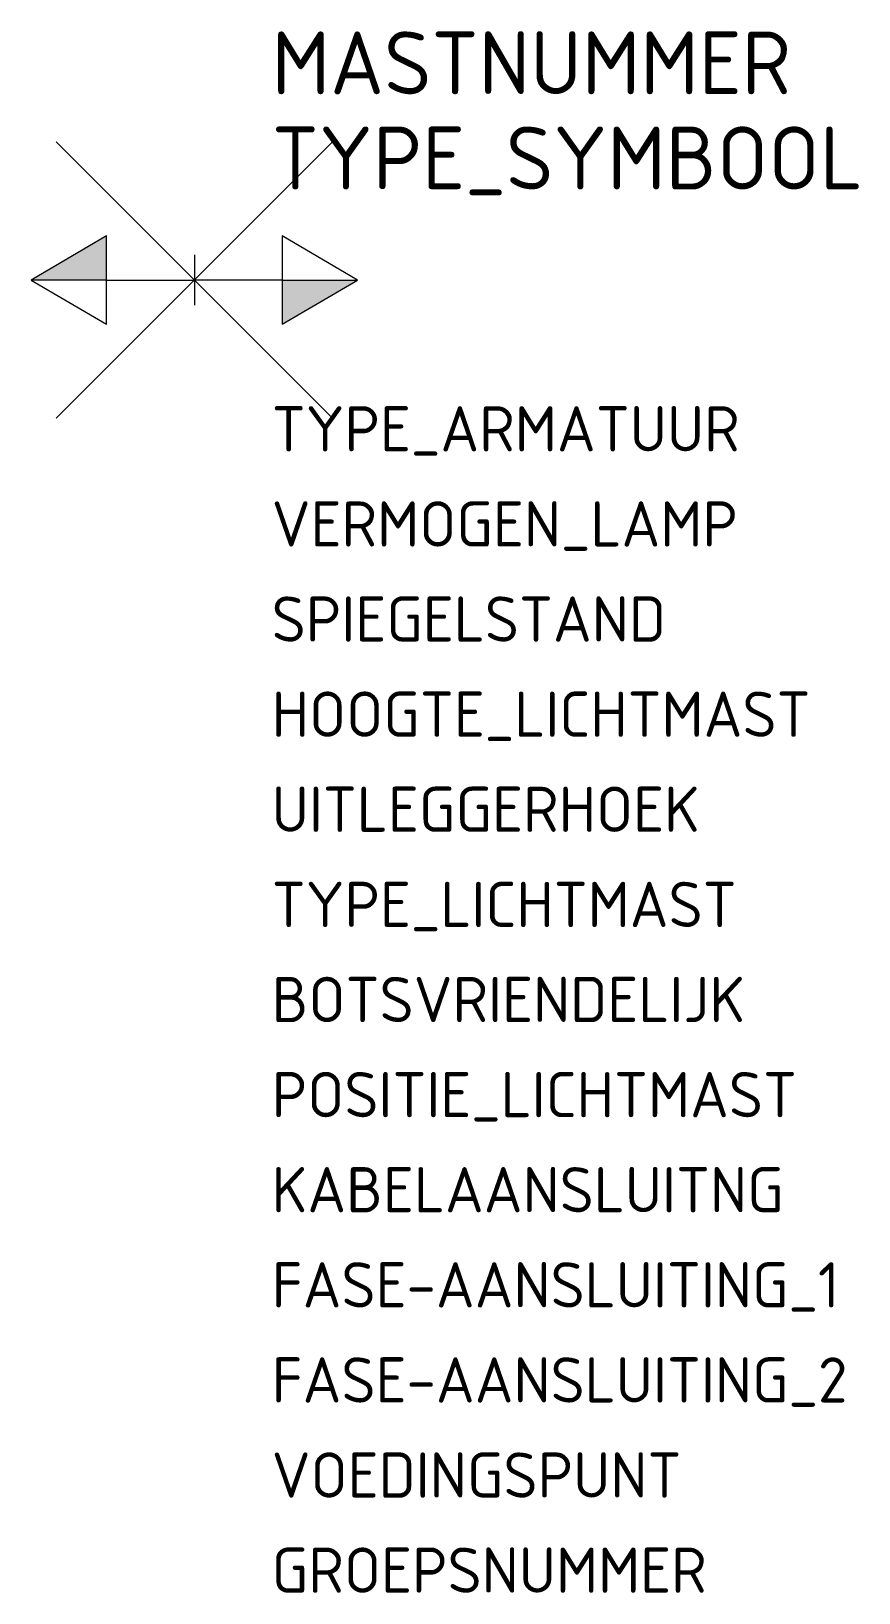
# Model space of a CAD drawing. Extents: x -6.5 to 26.4, y -52.2 to 9.9.
import ezdxf

# ---------------------------------------------------------------- set-up
doc = ezdxf.new("R2010")
doc.units = 0
doc.styles.add('NLCS-ISO', font='NLCS-ISO.ttf')

msp = doc.modelspace()

# ---------------------------------------------------------------- hatches: boundary and pattern name
h = msp.add_hatch(color=256)
h.dxf.hatch_style = 1
h.paths.add_polyline_path([(-3.493, 1.757), (-6.493, 0), (-3.493, 0)])
h = msp.add_hatch(color=256)
h.dxf.hatch_style = 1
h.paths.add_polyline_path([(6.493, 0), (3.493, 0), (3.493, -1.757)])

# ---------------------------------------------------------------- linework, layer by layer
for points in [[(5.5, 5.5), (-5.5, -5.5)], [(-5.5, 5.5), (5.5, -5.5)]]:
    msp.add_lwpolyline(points)
at = {"flags": 128}
for points in [[(-3.493, 1.757), (-6.493, 0), (-3.493, -1.757)], [(-3.493, -1.757), (-3.493, 1.757)], [(3.493, -1.757), (6.493, 0), (3.493, 1.757)], [(3.493, 1.757), (3.493, -1.757)], [(0, 1), (0, -1)], [(-3.493, 0), (-6.493, 0)], [(-3.493, 0), (0, 0)], [(3.493, 0), (0, 0)], [(3.493, 0), (6.493, 0)]]:
    msp.add_lwpolyline(points, dxfattribs=at)

# ---------------------------------------------------------------- texts
at = {"style": 'NLCS-ISO'}
for tag, p, s, height in [('MASTNUMMER', (3.075, 7.391), '', 2.5), ('TYPE_SYMBOOL', (3.075, 3.606), 'A', 2.5), ('FASE-AANSLUITING_1', (3.075, -40.882), '', 1.8), ('FASE-AANSLUITING_2', (3.075, -44.666), '', 1.8), ('GROEPSNUMMER', (3.075, -52.235), '', 1.8)]:
    msp.add_attdef(tag, p, s, height=height, dxfattribs=at)
at = {"style": 'NLCS-ISO', "flags": 1}
for tag, p, s in [('TYPE_ARMATUUR', (3.075, -6.821), 'IPSO SON-T'), ('VERMOGEN_LAMP', (3.075, -10.606), '2x150W'), ('SPIEGELSTAND', (3.075, -14.39), 'Vlakglas 35/115/5'), ('HOOGTE_LICHTMAST', (3.075, -18.175), '18m'), ('UITLEGGERHOEK', (3.075, -21.959), '5°'), ('TYPE_LICHTMAST', (3.075, -25.744), 'Dubbele paaltopmast'), ('BOTSVRIENDELIJK', (3.075, -29.528), ''), ('POSITIE_LICHTMAST', (3.075, -33.313), ''), ('KABELAANSLUITNG', (3.075, -37.097), ''), ('VOEDINGSPUNT', (3.075, -48.451), '')]:
    msp.add_attdef(tag, p, s, height=1.8, dxfattribs=at)

doc.saveas('drawing.dxf')
